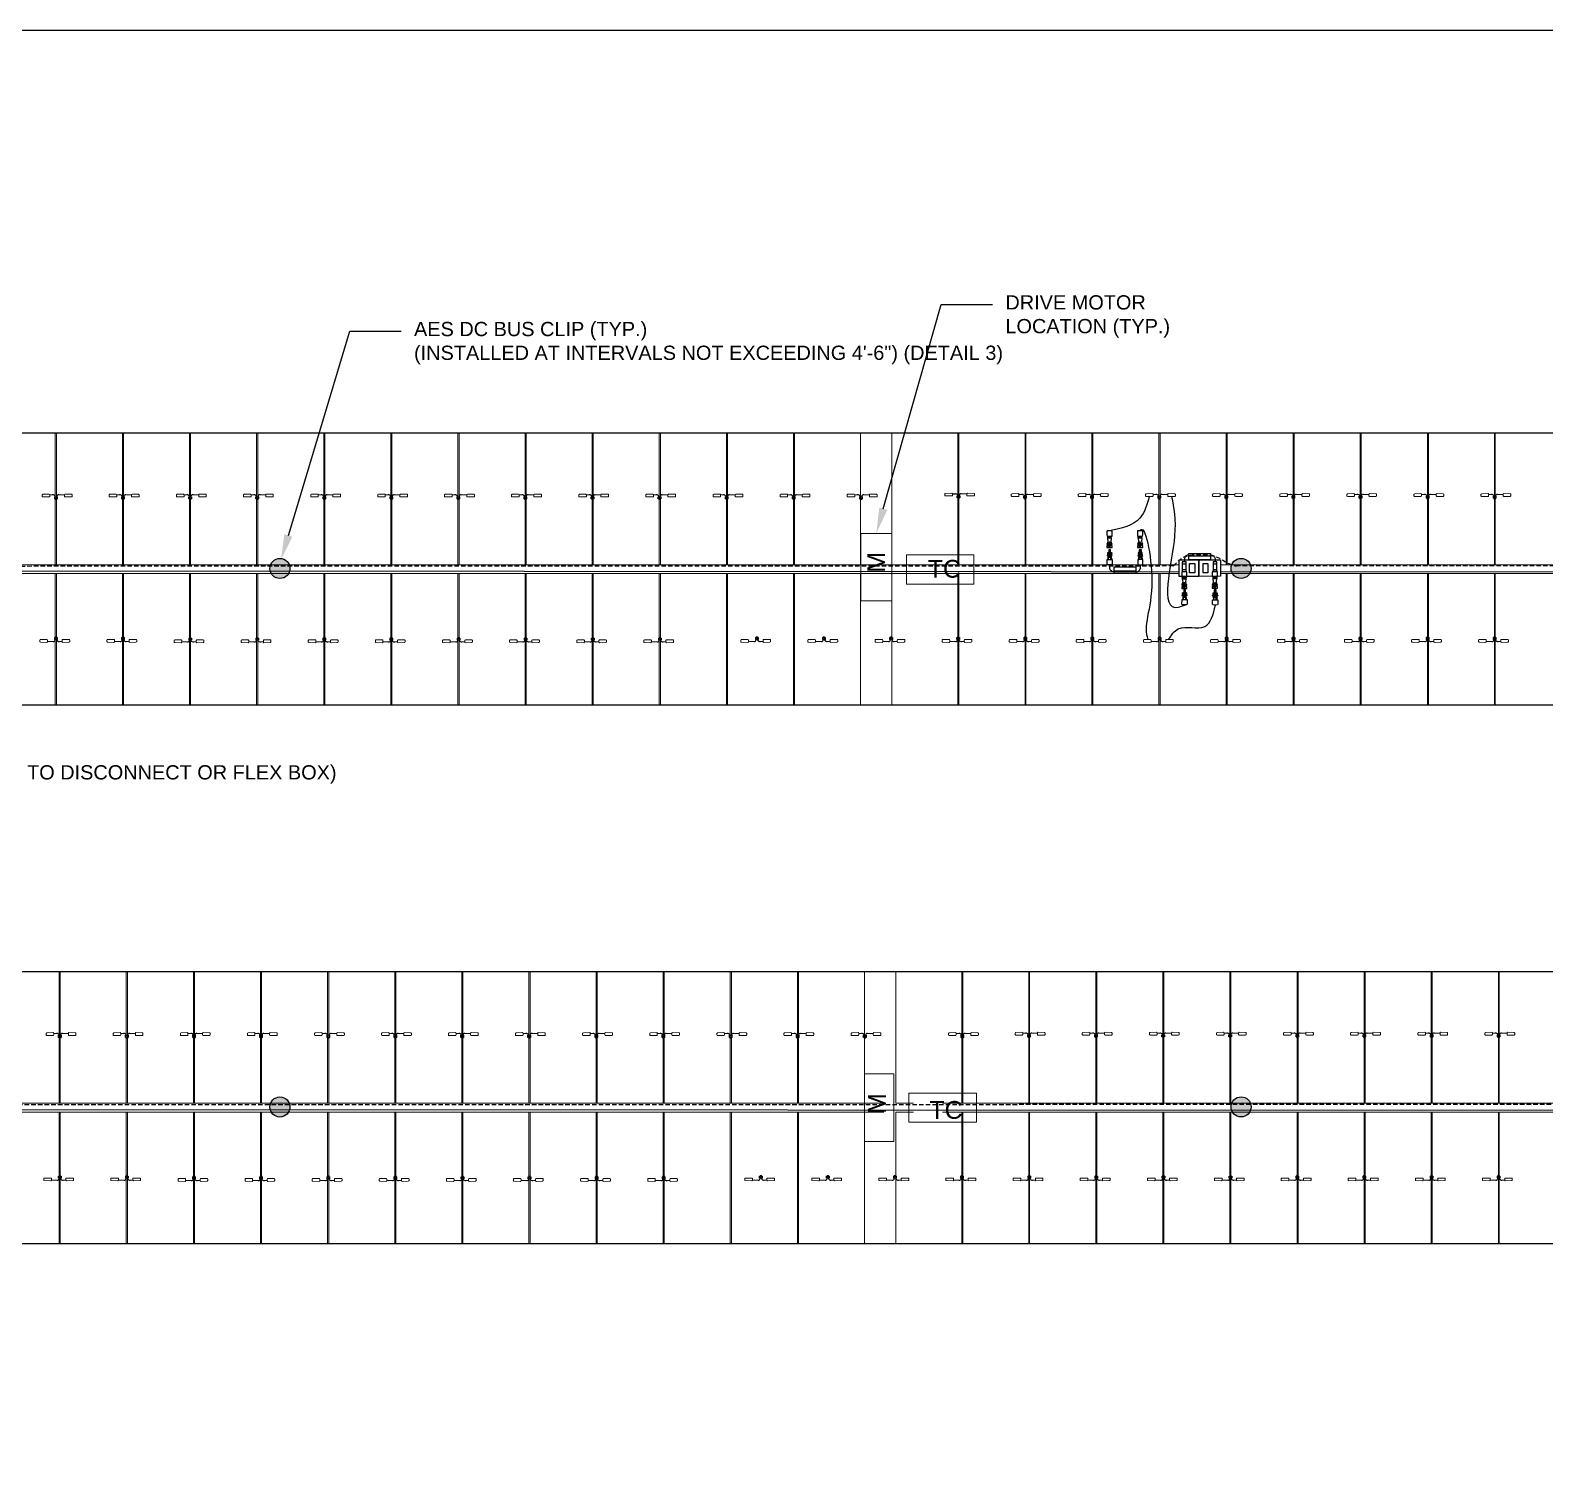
# Model space of a CAD drawing. Header units: feet. Extents: x -12372 to 90117, y -14865 to 4121.
# Drawn here: x 85.6 to 170.6, y 93.4 to 174.9 of the extents above; entities that cross this region are included whole.
import ezdxf
from ezdxf import colors
from ezdxf.entities.mleader import LeaderData, LeaderLine
from ezdxf.math import Vec2, Vec3

# ---------------------------------------------------------------- set-up
doc = ezdxf.new("R2010")
doc.units = ezdxf.units.FT
doc.header["$MEASUREMENT"] = 0
doc.set_wipeout_variables(frame=1)
doc.linetypes.add('ACAD-x100644055pbs01-civil$0${ Chain Double-Dash }', pattern=[0])
doc.linetypes.add('HIDDEN', pattern=[0.375, 0.25, -0.125])
for name, color, linetype in [('@2x40.5 Tracker LR5', 5, 'Continuous'), ('E-CABL-HARN-NEG', 3, 'Continuous'), ('E-HARN-COMP', 8, 'Continuous'), ('E-TRNK-CABL-NEG', 6, 'HIDDEN'), ('E-TRUNK-CABLE-POS', 6, 'HIDDEN'), ('E-WIRING DETAILS', 7, 'Continuous'), ('G-ANNO-TEXT', 1, 'Continuous'), ('PDF_Ediciones', 1, 'Continuous'), ('XREF', 7, 'Continuous')]:
    doc.layers.add(name, color=color, linetype=linetype)
for name, color, linetype, lineweight in [('E-MODULE', 253, 'Continuous', 0), ('E-TRACER-EQMPT', 252, 'Continuous', 0), ('E-TRACKER MOTOR', 252, 'Continuous', 0)]:
    doc.layers.add(name, color=color, linetype=linetype, lineweight=lineweight)
doc.styles.add('NEI-A', font='arial.ttf')
doc.styles.get("Standard").update_dxf_attribs({"font": 'arial.ttf'})

# ---------------------------------------------------------------- blocks, each defined once
blk = doc.blocks.new('CLIP')
blk.add_lwpolyline([(-0.09, 0.098), (0.046, 0.098), (0.046, -0.017), (-0.09, -0.017)], close=True)
at = {"layer": 'PDF_Ediciones', "lineweight": 0}
for points in [[(-0.901, -0.151, -0.414213), (-0.926, -0.118), (-0.926, -0.036, -0.414213), (-0.893, -0.003), (-0.532, -0.003, -0.414213), (-0.499, -0.036), (-0.499, -0.118, -0.414213), (-0.532, -0.167), (-0.901, -0.151)], [(0.707, -0.151, 0.414213), (0.748, -0.118), (0.748, -0.036, 0.414213), (0.715, -0.003), (0.354, -0.003, 0.414213), (0.321, -0.036), (0.321, -0.118, 0.414213), (0.354, -0.167), (0.707, -0.151)]]:
    blk.add_lwpolyline(points, format="xyb", dxfattribs=at)
at = {"layer": 'XREF', "flags": 128}
blk.add_lwpolyline([(-0.509, -0.098), (-0.181, -0.12, 0.486695), (-0.067, -0.029), (-0.066, 0.115, -0.78238), (0.016, 0.115), (0.016, -0.033, 0.37874), (0.164, -0.115), (0.328, -0.098)], format="xyb", dxfattribs=at)
blk = doc.blocks.new('AES Clamp')
h = blk.add_hatch(color=256)
h.dxf.hatch_style = 1
h.paths.add_polyline_path([(-0.564, 0, 1), (0.564, 0, 1)])
at = {"layer": 'E-WIRING DETAILS'}
blk.add_circle((0, 0), 0.564, dxfattribs=at)
blk = doc.blocks.new('A$C2C7A52CE')
at = {"layer": 'E-HARN-COMP'}
for p, q in [((-0.496, 0.086, 0.079), (-0.494, 0.085, 0.079)), ((-0.496, -0.086, 0.079), (-0.494, -0.085, 0.079))]:
    blk.add_line(p, q, dxfattribs=at)
for points, elevation in [([(-0.634, -0.1), (-0.636, -0.098), (-0.636, 0.098), (-0.634, 0.1), (-0.576, 0.1), (-0.573, 0.097), (-0.573, -0.097), (-0.576, -0.1), (-0.634, -0.1)], -0.033), ([(-0.634, 0.031), (-0.629, 0.031), (-0.629, 0.022), (-0.598, 0.022)], 0.079), ([(-0.573, 0.062), (-0.571, 0.06), (-0.515, 0.06), (-0.512, 0.062)], 0.015), ([(-0.509, -0.1), (-0.512, -0.097), (-0.512, 0.097), (-0.509, 0.1), (-0.496, 0.1), (-0.496, -0.1), (-0.509, -0.1)], -0.033), ([(-0.493, 0.097), (-0.493, 0.093), (-0.491, 0.089), (-0.389, 0.062), (-0.284, 0.075), (-0.281, 0.078), (-0.27, 0.078), (-0.27, -0.078), (-0.281, -0.078), (-0.284, -0.075), (-0.389, -0.062), (-0.491, -0.089), (-0.493, -0.097), (-0.493, 0.097)], -0.033), ([(-0.27, -0.078), (-0.267, -0.075), (-0.267, 0.075), (-0.27, 0.078)], -0.033), ([(-0.267, 0.069), (-0.263, 0.065), (-0.246, 0.065), (-0.246, 0.072), (-0.237, 0.072), (-0.237, 0.065), (-0.222, 0.065), (-0.218, 0.072), (-0.216, 0.072), (-0.212, 0.065), (-0.209, 0.065), (-0.204, 0.072), (-0.203, 0.072)], 0.079), ([(-0.003, -0.087), (-0.006, -0.091), (-0.033, -0.1), (-0.141, -0.1), (-0.198, -0.098), (-0.203, -0.095), (-0.203, 0.094), (-0.198, 0.098), (-0.141, 0.1), (-0.034, 0.1), (-0.006, 0.09), (-0.003, 0.087), (0, 0.059), (0, 0.002), (-0.002, -0.07), (-0.003, -0.087)], -0.024), ([(-0.634, -0.031), (-0.629, -0.031), (-0.629, -0.022), (-0.598, -0.022)], 0.079), ([(-0.573, -0.063), (-0.571, -0.06), (-0.515, -0.06), (-0.512, -0.063)], 0.015), ([(-0.267, -0.069), (-0.263, -0.065), (-0.246, -0.065), (-0.246, -0.072), (-0.237, -0.072), (-0.237, -0.065), (-0.229, -0.065), (-0.225, -0.073), (-0.223, -0.073), (-0.218, -0.065), (-0.215, -0.065), (-0.211, -0.073), (-0.209, -0.073), (-0.205, -0.065), (-0.203, -0.065)], -0.039)]:
    blk.add_lwpolyline(points, dxfattribs=dict(at, elevation=elevation))
for points in [[(-0.59, 0.018), (-0.426, 0.018)], [(-0.426, 0.018), (-0.426, -0.018)], [(-0.59, -0.018), (-0.426, -0.018)]]:
    blk.add_lwpolyline(points, dxfattribs=at)
blk = doc.blocks.new('A$C084F4888')
at = {"layer": 'E-HARN-COMP'}
for p, q in [((0.523, 0.021, 0.006), (0.415, 0.021, 0.006)), ((0.54, 0.017, 0.006), (0.568, 0.017, 0.006)), ((0.523, -0.021, 0.006), (0.415, -0.021, 0.006)), ((0.54, -0.017, 0.006), (0.568, -0.017, 0.006))]:
    blk.add_line(p, q, dxfattribs=at)
for points, elevation in [([(0.196, -0.096), (0.2, -0.092), (0.2, 0.092), (0.196, 0.097), (0.034, 0.098), (0.006, 0.089), (0.003, 0.086), (0.001, 0.071), (0, 0.031), (0, -0.01), (0.001, -0.072), (0.003, -0.086), (0.033, -0.098), (0.196, -0.096)], -0.011), ([(0.2, 0.068), (0.202, 0.064), (0.203, 0.062), (0.203, 0.056), (0.204, 0.056), (0.205, 0.062), (0.205, 0.064), (0.209, 0.072), (0.212, 0.072), (0.216, 0.064), (0.217, 0.056), (0.22, 0.056)], 0.053), ([(0.275, 0.077), (0.275, -0.077), (0.277, -0.074), (0.277, -0.063), (0.282, -0.059), (0.294, -0.059), (0.314, -0.052), (0.322, -0.052), (0.326, -0.054), (0.351, -0.097), (0.353, -0.098), (0.353, 0.098), (0.35, 0.096), (0.326, 0.054), (0.322, 0.052), (0.314, 0.052), (0.294, 0.059), (0.282, 0.059), (0.277, 0.063), (0.277, 0.074), (0.275, 0.077)], 0), ([(0.353, 0.086), (0.366, 0.086)], 0.004), ([(0.466, 0.063), (0.466, 0.065), (0.457, 0.073), (0.45, 0.076), (0.431, 0.076), (0.433, 0.07), (0.373, 0.07), (0.369, 0.075), (0.369, 0.096), (0.366, 0.098), (0.366, -0.098), (0.369, -0.096), (0.369, -0.075), (0.373, -0.07), (0.433, -0.07), (0.431, -0.076), (0.45, -0.076), (0.457, -0.073), (0.466, -0.065), (0.466, -0.063), (0.464, -0.062), (0.373, -0.059), (0.369, -0.055), (0.369, -0.044), (0.371, -0.042), (0.371, 0.042), (0.369, 0.044), (0.369, 0.055), (0.373, 0.059)], 0.027), ([(0.373, 0.059), (0.464, 0.062), (0.466, 0.063)], 0.027), ([(0.2, -0.067), (0.203, -0.072), (0.205, -0.072), (0.209, -0.064), (0.212, -0.064), (0.216, -0.072), (0.218, -0.072), (0.223, -0.064), (0.223, -0.062)], 0.006), ([(0.353, -0.086), (0.366, -0.086)], 0.004)]:
    blk.add_lwpolyline(points, dxfattribs=dict(at, elevation=elevation))
for points in [[(0.266, 0.077), (0.264, 0.074), (0.264, 0.067), (0.259, 0.062), (0.252, 0.062), (0.252, 0.064), (0.227, 0.064), (0.227, 0.062), (0.226, 0.062), (0.222, 0.062), (0.22, 0.06), (0.22, 0.05), (0.221, 0.047), (0.223, 0.045), (0.226, 0.044), (0.26, 0.044), (0.263, 0.045), (0.264, 0.048), (0.264, 0.067)], [(0.371, 0.037), (0.38, 0.037)], [(0.38, -0.042), (0.38, 0.042), (0.381, 0.041), (0.381, -0.041), (0.38, -0.042)], [(0.382, 0.035), (0.385, 0.034), (0.385, -0.034), (0.382, -0.035), (0.382, 0.035), (0.381, 0.039)], [(0.385, 0.029), (0.392, 0.029)], [(0.397, 0.039), (0.396, 0.035), (0.392, 0.034), (0.392, -0.034), (0.396, -0.035), (0.396, 0.035)], [(0.398, 0.042), (0.397, 0.041), (0.397, -0.041), (0.398, -0.042), (0.398, 0.042)], [(0.398, 0.037), (0.403, 0.037)], [(0.403, 0.042), (0.406, 0.041), (0.41, 0.038), (0.41, 0.034), (0.414, 0.032), (0.573, 0.032), (0.574, 0.031), (0.575, 0.024), (0.575, -0.024), (0.575, -0.03), (0.573, -0.032), (0.414, -0.032), (0.41, -0.038), (0.406, -0.041), (0.405, -0.042), (0.403, -0.042), (0.403, 0.042)], [(0.537, 0.024), (0.538, 0.022), (0.538, -0.022), (0.537, -0.024), (0.537, 0.024)], [(0.575, 0.024), (0.57, 0.019), (0.57, -0.019), (0.575, -0.024)], [(0.266, -0.077), (0.264, -0.074), (0.264, -0.067), (0.259, -0.062), (0.252, -0.062), (0.252, -0.064), (0.227, -0.064), (0.227, -0.062), (0.226, -0.062), (0.222, -0.062), (0.22, -0.06), (0.22, -0.05), (0.221, -0.047), (0.223, -0.045), (0.226, -0.044), (0.26, -0.044), (0.263, -0.045), (0.264, -0.048), (0.264, -0.067)], [(0.371, -0.037), (0.38, -0.037)], [(0.381, -0.039), (0.382, -0.035)], [(0.385, -0.029), (0.392, -0.029)], [(0.396, -0.035), (0.397, -0.039)], [(0.398, -0.037), (0.403, -0.037)]]:
    blk.add_lwpolyline(points, dxfattribs=at)
at = {"layer": 'E-HARN-COMP', "elevation": 0.063}
blk.add_lwpolyline([(0.351, 0.024), (0.299, 0.024), (0.299, -0.024), (0.351, -0.024)], close=True, dxfattribs=at)
at = {"layer": 'E-HARN-COMP'}
blk.add_circle((0.318, 0, 0.052), 0.0136, dxfattribs=at)
blk = doc.blocks.new('drop')
at = {"layer": 'E-HARN-COMP'}
blk.add_line((-0.9, 0.35), (0.9, 0.35), dxfattribs=at)
for points in [[(-0.9, 0.41, 0.38464), (-1.28, 0.11), (-1.28, -0.18)], [(0.89, 0.41, -0.38464), (1.27, 0.11), (1.27, -0.18)]]:
    blk.add_lwpolyline(points, format="xyb", dxfattribs=at)
blk.add_lwpolyline([(-0.9, 0.54), (0.9, 0.54), (0.9, 0), (-0.9, 0)], close=True, dxfattribs=at)
blk = doc.blocks.new('Fuse Base')
blk.add_wipeout([(-1.117, 0.463), (1.209, 0.466), (1.209, -0.457), (-1.117, -0.459)])
at = {"layer": 'E-HARN-COMP'}
for points in [[(-1.117, 0.463), (0, 0.461), (0, -0.461), (-1.117, -0.459)], [(-0.52, 0.265), (-0.235, 0.265), (-0.235, -0.265), (-0.52, -0.265)], [(0, 0.461), (1.209, 0.466), (1.209, -0.457), (0, -0.461)], [(0.247, 0.262), (0.508, 0.262), (0.508, -0.262), (0.247, -0.262)]]:
    blk.add_lwpolyline(points, close=True, dxfattribs=at)
blk = doc.blocks.new('E-100-18')
for points in [[(-0.0625, -0.15625), (0.0625, -0.15625), (0.0625, 0.15625), (-0.0625, 0.15625), (-0.0625, -0.15625)], [(-0.0625, 0.09375), (0.0625, 0.09375)], [(-0.0625, -0.09375), (0.0625, -0.09375)]]:
    blk.add_lwpolyline(points)
blk = doc.blocks.new('*U44')
at = {"layer": 'Defpoints'}
blk.add_lwpolyline([(0, 20.5), (31.005, 20.5), (31.005, 0), (0, 0)], close=True, dxfattribs=at)

msp = doc.modelspace()

# ---------------------------------------------------------------- linework, layer by layer
at = {"layer": '@2x40.5 Tracker LR5'}
for points in [[(217.286, 152.255), (217.286, 136.96), (45.056, 136.96), (45.056, 152.255)], [(217.505, 122.015), (217.505, 106.72), (45.274, 106.72), (45.274, 122.015)]]:
    msp.add_lwpolyline(points, close=True, dxfattribs=at)
at = {"layer": 'E-CABL-HARN-NEG'}
for points, end_tangent in [([(148.418, 148.682), (147.891, 147.468, 0.006), (146.189, 146.756, -0.042)], (0.55098, -0.834518)), ([(149.67, 148.682), (149.838, 146.478, -0.008), (150.039, 142.467, -0.034), (150.444, 142.597, -0.044)], (0.15531, 0.987866)), ([(149.502, 140.658), (150.047, 141.249, -0.035), (151.531, 141.382, -0.073), (152.131, 142.59, -0.092)], (-0.031277, 0.999511))]:
    msp.add_spline(points, degree=3, dxfattribs=dict(at, end_tangent=end_tangent))
msp.add_open_spline([(147.896, 146.756, -0.042), (148.181, 147.256, 0.222), (149.018, 142.928), (147.997, 141.389, 0.153), (148.343, 140.658)], degree=3, knots=[0, 0, 0, 0, 3.274502, 7.384331, 7.384331, 7.384331, 7.384331], dxfattribs=at)
at = {"layer": 'E-MODULE'}
for points in [[(83.254, 152.255), (83.254, 144.854), (86.964, 144.854), (86.964, 152.255), (83.254, 152.255)], [(87.023, 152.255), (87.023, 144.854), (90.734, 144.854), (90.734, 152.255), (87.023, 152.255)], [(90.793, 152.255), (90.793, 144.854), (94.504, 144.854), (94.504, 152.255), (90.793, 152.255)], [(94.563, 152.255), (94.563, 144.854), (98.273, 144.854), (98.273, 152.255), (94.563, 152.255)], [(98.332, 152.255), (98.332, 144.854), (102.043, 144.854), (102.043, 152.255), (98.332, 152.255)], [(102.102, 152.255), (102.102, 144.854), (105.813, 144.854), (105.813, 152.255), (102.102, 152.255)], [(105.872, 152.255), (105.872, 144.854), (109.582, 144.854), (109.582, 152.255), (105.872, 152.255)], [(109.642, 152.255), (109.642, 144.854), (113.352, 144.854), (113.352, 152.255), (109.642, 152.255)], [(113.411, 152.255), (113.411, 144.854), (117.122, 144.854), (117.122, 152.255), (113.411, 152.255)], [(117.181, 152.255), (117.181, 144.854), (120.892, 144.854), (120.892, 152.255), (117.181, 152.255)], [(120.951, 152.255), (120.951, 144.854), (124.661, 144.854), (124.661, 152.255), (120.951, 152.255)], [(124.72, 152.255), (124.72, 144.854), (128.431, 144.854), (128.431, 152.255), (124.72, 152.255)], [(133.955, 152.255), (133.955, 144.854), (135.02, 144.854)], [(136.664, 144.854), (137.666, 144.854), (137.666, 152.255), (133.955, 152.255)], [(137.725, 152.255), (137.725, 144.854), (141.436, 144.854), (141.436, 152.255), (137.725, 152.255)], [(141.478, 152.255), (141.478, 144.854), (145.189, 144.854), (145.189, 152.255), (141.478, 152.255)], [(145.248, 152.255), (145.248, 144.854), (148.959, 144.854), (148.959, 152.255), (145.248, 152.255)], [(149.018, 152.255), (149.018, 144.854), (152.728, 144.854), (152.728, 152.255), (149.018, 152.255)], [(152.787, 152.255), (152.787, 144.854), (156.498, 144.854), (156.498, 152.255), (152.787, 152.255)], [(156.557, 152.255), (156.557, 144.854), (160.268, 144.854), (160.268, 152.255), (156.557, 152.255)], [(160.327, 152.255), (160.327, 144.854), (164.037, 144.854), (164.037, 152.255), (160.327, 152.255)], [(164.096, 152.255), (164.096, 144.854), (167.807, 144.854), (167.807, 152.255), (164.096, 152.255)], [(167.847, 152.255), (167.847, 144.854), (171.558, 144.854), (171.558, 152.255), (167.847, 152.255)], [(83.254, 144.362), (83.254, 136.96), (86.964, 136.96), (86.964, 144.362), (83.254, 144.362)], [(87.023, 144.362), (87.023, 136.96), (90.734, 136.96), (90.734, 144.362), (87.023, 144.362)], [(90.793, 144.362), (90.793, 136.96), (94.504, 136.96), (94.504, 144.362), (90.793, 144.362)], [(94.563, 144.362), (94.563, 136.96), (98.273, 136.96), (98.273, 144.362), (94.563, 144.362)], [(98.332, 144.362), (98.332, 136.96), (102.043, 136.96), (102.043, 144.362), (98.332, 144.362)], [(102.102, 144.362), (102.102, 136.96), (105.813, 136.96), (105.813, 144.362), (102.102, 144.362)], [(105.872, 144.362), (105.872, 136.96), (109.582, 136.96), (109.582, 144.362), (105.872, 144.362)], [(109.642, 144.362), (109.642, 136.96), (113.352, 136.96), (113.352, 144.362), (109.642, 144.362)], [(113.411, 144.362), (113.411, 136.96), (117.122, 136.96), (117.122, 144.362), (113.411, 144.362)], [(117.181, 144.362), (117.181, 136.96), (120.892, 136.96), (120.892, 144.362), (117.181, 144.362)], [(120.951, 144.362), (120.951, 136.96), (124.661, 136.96), (124.661, 144.362), (120.951, 144.362)], [(124.72, 144.362), (124.72, 136.96), (128.431, 136.96), (128.431, 144.362), (124.72, 144.362)], [(133.955, 144.362), (133.955, 136.96), (137.666, 136.96), (137.666, 144.362), (136.664, 144.362)], [(135.02, 144.362), (133.955, 144.362)], [(137.725, 144.362), (137.725, 136.96), (141.436, 136.96), (141.436, 144.362), (137.725, 144.362)], [(141.478, 144.362), (141.478, 136.96), (145.189, 136.96), (145.189, 144.362), (141.478, 144.362)], [(145.248, 144.362), (145.248, 136.96), (148.959, 136.96), (148.959, 144.362), (145.248, 144.362)], [(149.018, 144.362), (149.018, 136.96), (152.728, 136.96), (152.728, 144.362), (149.018, 144.362)], [(152.787, 144.362), (152.787, 136.96), (156.498, 136.96), (156.498, 144.362), (152.787, 144.362)], [(156.557, 144.362), (156.557, 136.96), (160.268, 136.96), (160.268, 144.362), (156.557, 144.362)], [(160.327, 144.362), (160.327, 136.96), (164.037, 136.96), (164.037, 144.362), (160.327, 144.362)], [(164.096, 144.362), (164.096, 136.96), (167.807, 136.96), (167.807, 144.362), (164.096, 144.362)], [(167.847, 144.362), (167.847, 136.96), (171.558, 136.96), (171.558, 144.362), (167.847, 144.362)], [(83.472, 122.015), (83.472, 114.614), (87.182, 114.614), (87.182, 122.015), (83.472, 122.015)], [(87.241, 122.015), (87.241, 114.614), (90.952, 114.614), (90.952, 122.015), (87.241, 122.015)], [(91.011, 122.015), (91.011, 114.614), (94.722, 114.614), (94.722, 122.015), (91.011, 122.015)], [(94.781, 122.015), (94.781, 114.614), (98.491, 114.614), (98.491, 122.015), (94.781, 122.015)], [(98.551, 122.015), (98.551, 114.614), (102.261, 114.614), (102.261, 122.015), (98.551, 122.015)], [(102.32, 122.015), (102.32, 114.614), (106.031, 114.614), (106.031, 122.015), (102.32, 122.015)], [(106.09, 122.015), (106.09, 114.614), (109.801, 114.614), (109.801, 122.015), (106.09, 122.015)], [(109.86, 122.015), (109.86, 114.614), (113.57, 114.614), (113.57, 122.015), (109.86, 122.015)], [(113.629, 122.015), (113.629, 114.614), (117.34, 114.614), (117.34, 122.015), (113.629, 122.015)], [(117.399, 122.015), (117.399, 114.614), (121.11, 114.614), (121.11, 122.015), (117.399, 122.015)], [(121.169, 122.015), (121.169, 114.614), (124.879, 114.614), (124.879, 122.015), (121.169, 122.015)], [(124.938, 122.015), (124.938, 114.614), (128.649, 114.614), (128.649, 122.015), (124.938, 122.015)], [(128.708, 122.015), (128.708, 114.614), (132.419, 114.614), (132.419, 122.015), (128.708, 122.015)], [(134.173, 122.015), (134.173, 114.614), (135.165, 114.614)], [(136.809, 114.614), (137.884, 114.614), (137.884, 122.015), (134.173, 122.015)], [(137.943, 122.015), (137.943, 114.614), (141.654, 114.614), (141.654, 122.015), (137.943, 122.015)], [(141.696, 122.015), (141.696, 114.614), (145.407, 114.614), (145.407, 122.015), (141.696, 122.015)], [(145.466, 122.015), (145.466, 114.614), (149.177, 114.614), (149.177, 122.015), (145.466, 122.015)], [(149.236, 122.015), (149.236, 114.614), (152.946, 114.614), (152.946, 122.015), (149.236, 122.015)], [(153.005, 122.015), (153.005, 114.614), (156.716, 114.614), (156.716, 122.015), (153.005, 122.015)], [(156.775, 122.015), (156.775, 114.614), (160.486, 114.614), (160.486, 122.015), (156.775, 122.015)], [(160.545, 122.015), (160.545, 114.614), (164.255, 114.614), (164.255, 122.015), (160.545, 122.015)], [(164.315, 122.015), (164.315, 114.614), (168.025, 114.614), (168.025, 122.015), (164.315, 122.015)], [(168.065, 122.015), (168.065, 114.614), (171.776, 114.614), (171.776, 122.015), (168.065, 122.015)], [(83.472, 114.122), (83.472, 106.72), (87.182, 106.72), (87.182, 114.122), (83.472, 114.122)], [(87.241, 114.122), (87.241, 106.72), (90.952, 106.72), (90.952, 114.122), (87.241, 114.122)], [(91.011, 114.122), (91.011, 106.72), (94.722, 106.72), (94.722, 114.122), (91.011, 114.122)], [(94.781, 114.122), (94.781, 106.72), (98.491, 106.72), (98.491, 114.122), (94.781, 114.122)], [(98.551, 114.122), (98.551, 106.72), (102.261, 106.72), (102.261, 114.122), (98.551, 114.122)], [(102.32, 114.122), (102.32, 106.72), (106.031, 106.72), (106.031, 114.122), (102.32, 114.122)], [(106.09, 114.122), (106.09, 106.72), (109.801, 106.72), (109.801, 114.122), (106.09, 114.122)], [(109.86, 114.122), (109.86, 106.72), (113.57, 106.72), (113.57, 114.122), (109.86, 114.122)], [(113.629, 114.122), (113.629, 106.72), (117.34, 106.72), (117.34, 114.122), (113.629, 114.122)], [(117.399, 114.122), (117.399, 106.72), (121.11, 106.72), (121.11, 114.122), (117.399, 114.122)], [(121.169, 114.122), (121.169, 106.72), (124.879, 106.72), (124.879, 114.122), (121.169, 114.122)], [(124.938, 114.122), (124.938, 106.72), (128.649, 106.72), (128.649, 114.122), (124.938, 114.122)], [(128.708, 114.122), (128.708, 106.72), (132.419, 106.72), (132.419, 114.122), (128.708, 114.122)], [(134.173, 114.122), (134.173, 106.72), (137.884, 106.72), (137.884, 114.122), (136.809, 114.122)], [(135.165, 114.122), (134.173, 114.122)], [(137.943, 114.122), (137.943, 106.72), (141.654, 106.72), (141.654, 114.122), (137.943, 114.122)], [(141.696, 114.122), (141.696, 106.72), (145.407, 106.72), (145.407, 114.122), (141.696, 114.122)], [(145.466, 114.122), (145.466, 106.72), (149.177, 106.72), (149.177, 114.122), (145.466, 114.122)], [(149.236, 114.122), (149.236, 106.72), (152.946, 106.72), (152.946, 114.122), (149.236, 114.122)], [(153.005, 114.122), (153.005, 106.72), (156.716, 106.72), (156.716, 114.122), (153.005, 114.122)], [(156.775, 114.122), (156.775, 106.72), (160.486, 106.72), (160.486, 114.122), (156.775, 114.122)], [(160.545, 114.122), (160.545, 106.72), (164.255, 106.72), (164.255, 114.122), (160.545, 114.122)], [(164.315, 114.122), (164.315, 106.72), (168.025, 106.72), (168.025, 114.122), (164.315, 114.122)], [(168.065, 114.122), (168.065, 106.72), (171.776, 106.72), (171.776, 114.122), (168.065, 114.122)]]:
    msp.add_lwpolyline(points, dxfattribs=at)
for points in [[(131.172, 144.854), (132.201, 144.854), (132.201, 152.255), (128.49, 152.255), (128.49, 144.854)], [(131.172, 144.362), (128.49, 144.362), (128.49, 136.96), (132.201, 136.96), (132.201, 144.362)]]:
    msp.add_lwpolyline(points, close=True, dxfattribs=at)
at = {"layer": 'E-TRACER-EQMPT'}
for points in [[(217.286, 144.854), (45.075, 144.854), (45.075, 144.362), (217.286, 144.362)], [(135.02, 144.854), (134.937, 144.854)], [(139.787, 144.854), (136.664, 144.854)], [(141.412, 144.362), (217.286, 144.362), (217.286, 144.854), (141.412, 144.854)], [(134.937, 144.362), (139.787, 144.362)], [(133.511, 114.614), (45.293, 114.614), (45.293, 114.122), (133.511, 114.122)], [(140.005, 114.614), (136.809, 114.614)], [(136.809, 114.122), (140.005, 114.122)], [(141.63, 114.122), (217.505, 114.122), (217.505, 114.614), (141.63, 114.614)]]:
    msp.add_lwpolyline(points, dxfattribs=at)
at = {"layer": 'E-TRACKER MOTOR'}
for points in [[(133.956, 146.611), (133.956, 142.823), (132.206, 142.823), (132.206, 146.611)], [(138.555, 143.764), (134.773, 143.764), (134.773, 145.405), (138.555, 145.405)], [(134.063, 116.261), (134.063, 112.474), (132.419, 112.474), (132.419, 116.261)], [(138.703, 113.546), (134.915, 113.546), (134.915, 115.19), (138.703, 115.19)]]:
    msp.add_lwpolyline(points, close=True, dxfattribs=at)
at = {"layer": 'E-TRNK-CABL-NEG', "linetype": 'ACAD-x100644055pbs01-civil$0${ Chain Double-Dash }'}
for p, q in [((217.286, 144.422), (33.523, 144.503, -0.099)), ((217.515, 114.182), (44.978, 114.263, -0.099))]:
    msp.add_line(p, q, dxfattribs=at)
at = {"layer": 'E-TRUNK-CABLE-POS'}
for p, q in [((149.762, 144.78, -0.036), (51.313, 144.751, -0.089)), ((217.286, 144.8), (153.309, 144.781, -0.034)), ((180.361, 114.549, -0.021), (85.096, 114.519, -0.076))]:
    msp.add_line(p, q, dxfattribs=at)

# ---------------------------------------------------------------- block references
at = {"layer": 'E-CABL-HARN-NEG', "xscale": 0.675, "yscale": 0.675, "zscale": 0.675, "rotation": 180}
msp.add_blockref('drop', (147.049, 144.726), dxfattribs=at)
at = {"layer": 'E-HARN-COMP', "yscale": 1.481035343229667, "zscale": 1.481035343229667}
for name, p, xscale, rotation in [('A$C2C7A52CE', (146.186, 146.756, -0.006), -1.481035343229667, 270), ('A$C2C7A52CE', (147.896, 146.756, -0.006), -1.481035343229667, 270), ('A$C084F4888', (146.191, 144.844), -1.481035343229667, 270), ('A$C084F4888', (147.912, 144.846), 1.481035343229667, 89.99999999999999), ('A$C084F4888', (150.398, 142.597, -0.027), -1.481035343229667, 270), ('A$C084F4888', (152.116, 142.59, -0.075), -1.481035343229667, 270)]:
    msp.add_blockref(name, p, dxfattribs=dict(at, xscale=xscale, rotation=rotation))
at = {"layer": 'XREF', "rotation": 180}
for p in [(137.675, 148.707), (86.977, 148.653), (90.742, 148.653), (94.517, 148.653), (98.282, 148.653), (102.056, 148.653), (105.821, 148.653), (109.577, 148.653), (113.342, 148.653), (117.116, 148.653), (120.881, 148.653), (124.656, 148.653), (128.42, 148.653), (132.195, 148.653), (141.414, 148.679), (145.178, 148.679), (148.953, 148.679), (152.718, 148.679), (156.492, 148.679), (160.257, 148.679), (164.032, 148.679), (167.797, 148.679), (87.196, 118.413), (90.96, 118.413), (94.735, 118.413), (98.5, 118.413), (102.274, 118.413), (106.039, 118.413), (109.795, 118.413), (113.56, 118.413), (117.334, 118.413), (121.099, 118.413), (124.874, 118.413), (128.639, 118.413), (132.413, 118.413), (137.888, 118.413), (141.632, 118.439), (145.396, 118.439), (149.171, 118.439), (152.936, 118.439), (156.71, 118.439), (160.475, 118.439), (164.25, 118.439), (168.015, 118.439)]:
    msp.add_blockref('CLIP', p, dxfattribs=at)
at = {"layer": 'XREF'}
for name, p in [('AES Clamp', (99.581, 144.641)), ('AES Clamp', (153.571, 144.645)), ('CLIP', (87.023, 140.661)), ('CLIP', (90.788, 140.661)), ('CLIP', (94.563, 140.635)), ('CLIP', (98.328, 140.635)), ('CLIP', (102.102, 140.635)), ('CLIP', (105.867, 140.635)), ('CLIP', (109.642, 140.635)), ('CLIP', (113.406, 140.635)), ('CLIP', (117.181, 140.635)), ('CLIP', (120.946, 140.635)), ('CLIP', (126.399, 140.661)), ('CLIP', (130.164, 140.661)), ('CLIP', (133.939, 140.661)), ('CLIP', (137.704, 140.661)), ('CLIP', (141.478, 140.661)), ('CLIP', (145.243, 140.661)), ('CLIP', (149.018, 140.661)), ('CLIP', (152.783, 140.661)), ('CLIP', (156.538, 140.661)), ('CLIP', (160.303, 140.661)), ('CLIP', (164.078, 140.661)), ('CLIP', (167.842, 140.661)), ('AES Clamp', (99.581, 114.406)), ('AES Clamp', (153.571, 114.41)), ('CLIP', (87.241, 110.421)), ('CLIP', (91.006, 110.421)), ('CLIP', (94.781, 110.395)), ('CLIP', (98.546, 110.395)), ('CLIP', (102.32, 110.395)), ('CLIP', (106.085, 110.395)), ('CLIP', (109.86, 110.395)), ('CLIP', (113.624, 110.395)), ('CLIP', (117.399, 110.395)), ('CLIP', (121.164, 110.395)), ('CLIP', (126.618, 110.421)), ('CLIP', (130.382, 110.421)), ('CLIP', (134.157, 110.421)), ('CLIP', (137.922, 110.421)), ('CLIP', (141.696, 110.421)), ('CLIP', (145.461, 110.421)), ('CLIP', (149.236, 110.421)), ('CLIP', (153.001, 110.421)), ('CLIP', (156.756, 110.421)), ('CLIP', (160.521, 110.421)), ('CLIP', (164.296, 110.421)), ('CLIP', (168.061, 110.421))]:
    msp.add_blockref(name, p, dxfattribs=at)

# ---------------------------------------------------------------- texts
at = {"layer": 'E-TRACKER MOTOR', "attachment_point": 1}
for s, width, gutter_width, insert, char_height, rotation in [('M', 1.44732, 9.375, (132.572, 144.405), 1, 90), ('TC', 1.57899, 9.361, (135.976, 145.123), 0.9985, 0), ('M', 1.44732, 9.375, (132.621, 114.02), 1, 90)]:
    msp.add_mtext_dynamic_manual_height_columns(s, width=width, gutter_width=gutter_width, heights=[0], dxfattribs=dict(at, insert=insert, char_height=char_height, rotation=rotation))
at = {"layer": 'E-TRACKER MOTOR', "insert": (136.069, 114.741), "char_height": 1, "attachment_point": 1}
msp.add_mtext_dynamic_manual_height_columns('TC', width=1.58143, gutter_width=9.375, heights=[0], dxfattribs=at)

# ---------------------------------------------------------------- leaders
at = {"layer": 'G-ANNO-TEXT'}
ml = msp.add_multileader_mtext('Standard', dxfattribs=at)
ml.set_content('TRACKER TO TRACKER JUMP (TYP.)\\P(DETAIL 5)', color=256, style='NEI-A')
ml.set_leader_properties()
ml.build(insert=Vec2(0, 0))
ml.multileader.update_dxf_attribs({"dogleg_length": 0.36, "arrow_head_size": 1.44, "scale": 8})
ctx = ml.context
ctx.base_point, ctx.scale, ctx.char_height, ctx.arrow_head_size, ctx.landing_gap_size, ctx.plane_origin = Vec3(54.094, 161.052), 8, 0.8, 1.44, 0.72, Vec3(43.514, 145.534)
notes = []
notes.append((ctx, [(0, (1, 1, 0), (51.214, 161.052), (1, 0), 2.88, [(0, [(46.384, 144.959)], 0, [])])]))
ctx.mtext.insert, ctx.mtext.width, ctx.mtext.defined_height, ctx.mtext.flow_direction = Vec3(54.814, 161.57), 21.39115, 4.708, 5
ml = msp.add_multileader_mtext('Standard', dxfattribs=at)
ml.set_content('DRIVE MOTOR \\PLOCATION (TYP.)', color=256, style='NEI-A')
ml.set_leader_properties()
ml.build(insert=Vec2(0, 0))
ml.multileader.update_dxf_attribs({"dogleg_length": 0.36, "arrow_head_size": 1.44, "scale": 8})
ctx = ml.context
ctx.base_point, ctx.scale, ctx.char_height, ctx.arrow_head_size, ctx.landing_gap_size, ctx.plane_origin = Vec3(139.614, 159.464), 8, 0.8, 1.44, 0.72, Vec3(129.183, 147.291)
notes.append((ctx, [(0, (1, 1, 0), (136.734, 159.464), (1, 0), 2.88, [(0, [(133.081, 146.611)], 0, [])])]))
ctx.mtext.insert, ctx.mtext.width, ctx.mtext.flow_direction = Vec3(140.334, 159.981), 12.6342, 5
ml = msp.add_multileader_mtext('Standard', dxfattribs=at)
ml.set_content('AES DC BUS CLIP (TYP.)\\P(INSTALLED AT INTERVALS NOT EXCEEDING 4\'-6") (DETAIL 3)', color=256, style='NEI-A')
ml.set_leader_properties()
ml.build(insert=Vec2(0, 0))
ml.multileader.update_dxf_attribs({"dogleg_length": 0.36, "arrow_head_size": 1.44, "scale": 8})
ctx = ml.context
ctx.base_point, ctx.scale, ctx.char_height, ctx.arrow_head_size, ctx.landing_gap_size, ctx.plane_origin = Vec3(106.394, 157.966), 8, 0.8, 1.44, 0.72, Vec3(95.963, 145.794)
notes.append((ctx, [(0, (1, 1, 0), (103.514, 157.966), (1, 0), 2.88, [(0, [(99.637, 145.114)], 0, [])])]))
ctx.mtext.insert, ctx.mtext.width, ctx.mtext.defined_height, ctx.mtext.flow_direction = Vec3(107.114, 158.484), 14.84796, 1.953, 5
ml = msp.add_multileader_mtext('Standard', dxfattribs=at)
ml.set_content('FUSE BASE (TYP.)\\P(DETAIL 1 AND 2)', color=256, style='NEI-A')
ml.set_leader_properties()
ml.build(insert=Vec2(0, 0))
ml.multileader.update_dxf_attribs({"dogleg_length": 0.36, "arrow_head_size": 1.44, "scale": 8})
ctx = ml.context
ctx.base_point, ctx.scale, ctx.char_height, ctx.arrow_head_size, ctx.landing_gap_size, ctx.plane_origin = Vec3(57.701, 155.814), 8, 0.8, 1.44, 0.72, Vec3(47.592, 145.642)
notes.append((ctx, [(0, (1, 1, 0), (54.821, 155.814), (1, 0), 2.88, [(0, [(48.935, 144.976)], 0, [])])]))
ctx.mtext.insert, ctx.mtext.width, ctx.mtext.flow_direction = Vec3(58.421, 156.332), 10.56626, 5
for ctx, leaders in notes:
    for number, flags, end, landing, length, lines in leaders:
        leader = LeaderData()
        leader.index, (leader.has_last_leader_line, leader.has_dogleg_vector, leader.attachment_direction) = number, flags
        leader.last_leader_point, leader.dogleg_vector, leader.dogleg_length = Vec3(end), Vec3(landing), length
        for number, points, colour, breaks in lines:
            line = LeaderLine()
            line.index, line.vertices, line.color, line.breaks = number, Vec3.list(points), colors.encode_raw_color(colour), breaks
            leader.lines.append(line)
        ctx.leaders.append(leader)

# ---------------------------------------------------------------- next in the draw order: block references
at = {"layer": 'E-HARN-COMP'}
msp.add_blockref('Fuse Base', (151.204, 144.657), dxfattribs=at)

# ---------------------------------------------------------------- next in the draw order: linework, layer by layer
at = {"layer": 'E-TRUNK-CABLE-POS'}
msp.add_open_spline([(149.762, 144.78), (150.034, 145.036), (150.306, 145.436), (152.348, 145.484), (152.807, 144.852), (153.309, 144.781)], degree=3, knots=[0.102588, 0.102588, 0.102588, 0.102588, 1.179777, 2.395298, 3.956021, 3.956021, 3.956021, 3.956021], dxfattribs=at)

# ---------------------------------------------------------------- next in the draw order: block references
at = {"layer": 'Defpoints', "xscale": 8, "yscale": 8, "zscale": 8}
msp.add_blockref('*U44', (9.153, 10.856), dxfattribs=at)
at = {"layer": 'E-CABL-HARN-NEG', "xscale": 0.675, "yscale": 0.675, "zscale": 0.675}
msp.add_blockref('drop', (151.25, 145.122), dxfattribs=at)
at = {"layer": 'E-HARN-COMP', "xscale": 1.714161265572724, "yscale": 1.714161265572724, "zscale": 1.714161265572724}
for p in [(150.371, 144.737), (152.108, 144.738)]:
    msp.add_blockref('E-100-18', p, dxfattribs=at)
at = {"layer": 'E-HARN-COMP', "xscale": -1.481035343229667, "yscale": 1.481035343229667, "zscale": 1.481035343229667, "rotation": 270}
for p in [(150.383, 144.459, 0.036), (152.105, 144.471, 0.036)]:
    msp.add_blockref('A$C2C7A52CE', p, dxfattribs=at)

# ---------------------------------------------------------------- next in the draw order: leaders
at = {"layer": 'G-ANNO-TEXT'}
ml = msp.add_multileader_mtext('Standard', dxfattribs=at)
ml.set_content('RATCHET P-CLAMP\\P(INSTALL ON LAST PILE BEFORE TRANSITION TO DISCONNECT OR FLEX BOX) \\P(DETAIL 6)', color=256, style='NEI-A')
ml.set_leader_properties()
ml.build(insert=Vec2(0, 0))
ml.multileader.update_dxf_attribs({"dogleg_length": 0.36, "arrow_head_size": 1.44, "scale": 8})
ctx = ml.context
ctx.base_point, ctx.scale, ctx.char_height, ctx.arrow_head_size, ctx.landing_gap_size, ctx.plane_origin = Vec3(59.633, 134.411), 8, 0.8, 1.44, 0.72, Vec3(49.513, 144.706)
notes = []
notes.append((ctx, [(0, (1, 1, 0), (56.753, 134.411), (1, 0), 2.88, [(0, [(52.384, 144.131)], 0, [])])]))
ctx.mtext.insert, ctx.mtext.width, ctx.mtext.flow_direction = Vec3(60.353, 134.929), 13.23808, 5
for ctx, leaders in notes:
    for number, flags, end, landing, length, lines in leaders:
        leader = LeaderData()
        leader.index, (leader.has_last_leader_line, leader.has_dogleg_vector, leader.attachment_direction) = number, flags
        leader.last_leader_point, leader.dogleg_vector, leader.dogleg_length = Vec3(end), Vec3(landing), length
        for number, points, colour, breaks in lines:
            line = LeaderLine()
            line.index, line.vertices, line.color, line.breaks = number, Vec3.list(points), colors.encode_raw_color(colour), breaks
            leader.lines.append(line)
        ctx.leaders.append(leader)

doc.saveas('drawing.dxf')
